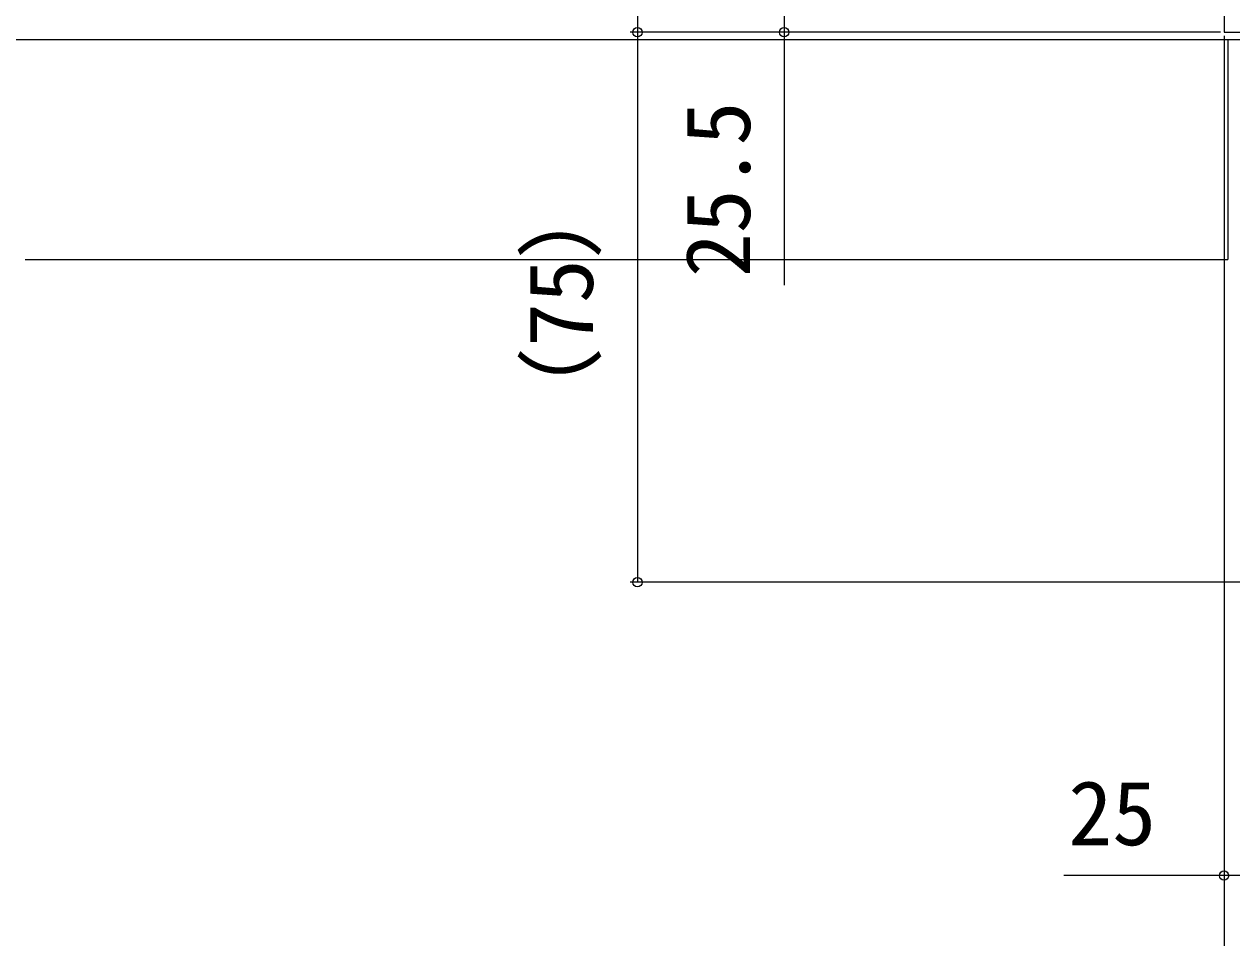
# Model space of a CAD drawing. Units: millimetres, scale not verified. Extents: x -525 to 525, y -783 to 779.
# Drawn here: x 1.4 to 166.1, y -554.1 to -429.5 of the extents above; entities that cross this region are included whole.
import ezdxf
from ezdxf.enums import TextEntityAlignment as Align

# ---------------------------------------------------------------- set-up
doc = ezdxf.new("R2010")
doc.units = ezdxf.units.MM
doc.header["$LTSCALE"] = 4
doc.layers.add('0-4_YKK_12', color=2, linetype='Continuous', lineweight=18)
doc.layers.add('0-5_YKK_13', color=4, linetype='Continuous', lineweight=18)
doc.layers.add('0-6_YKK_D', color=6, linetype='Continuous')
doc.styles.add('ＭＳ ゴシック', font='')
doc.styles.get('ＭＳ ゴシック').set_extended_font_data('MS Gothic')

msp = doc.modelspace()

# ---------------------------------------------------------------- linework, layer by layer
at = {"layer": '0-4_YKK_12'}
msp.add_line((-405.271, -431.633), (400.687, -431.633), dxfattribs=at)
at = {"layer": '0-4_YKK_12', "color": 211}
msp.add_lwpolyline([(164.998, -405.13), (164.998, -430.63), (189.998, -430.63), (189.998, -429.53), (185.998, -429.53), (185.998, -426.93), (188.086, -426.93), (189.038, -426.38), (188.918, -425.93), (186.298, -425.93)], dxfattribs=at)
at = {"layer": '0-5_YKK_13'}
for p, q in [((1.498, -431.638), (165.498, -431.638)), ((165.498, -431.638), (165.498, -461.638)), ((1.498, -461.638), (165.498, -461.638))]:
    msp.add_line(p, q, dxfattribs=at)
at = {"layer": '0-6_YKK_D'}
for p, q in [((84.998, -318.63), (84.998, -430.63)), ((164.498, -430.63), (83.998, -430.63)), ((164.498, -430.63), (83.998, -430.63)), ((84.998, -430.63), (84.998, -505.63)), ((164.498, -430.63), (103.998, -430.63)), ((164.998, -431.13), (164.998, -612.131)), ((164.998, -431.13), (164.998, -546.63)), ((167.498, -505.63), (83.998, -505.63))]:
    msp.add_line(p, q, dxfattribs=at)
for points in [[(104.998, -405.13), (104.998, -430.63), (104.998, -465.135)], [(189.998, -545.63), (164.998, -545.63), (143.157, -545.63)]]:
    msp.add_lwpolyline(points, dxfattribs=at)
for centre in [(84.998, -430.63), (84.998, -430.63), (104.998, -430.63), (84.998, -505.63), (164.998, -545.63)]:
    msp.add_circle(centre, 0.637, dxfattribs=at)

# ---------------------------------------------------------------- texts
at = {"layer": '0-6_YKK_D', "style": 'ＭＳ ゴシック'}
for s, p in [('25.5', (102.998, -464.021)), ('（75）', (81.566, -485.551))]:
    msp.add_text(s, height=8.798, rotation=90, dxfattribs=at).set_placement(p, align=Align.BOTTOM_LEFT)
msp.add_text('25', height=8.798, dxfattribs=at).set_placement((143.771, -544.13), align=Align.BOTTOM_LEFT)

doc.saveas('drawing.dxf')
